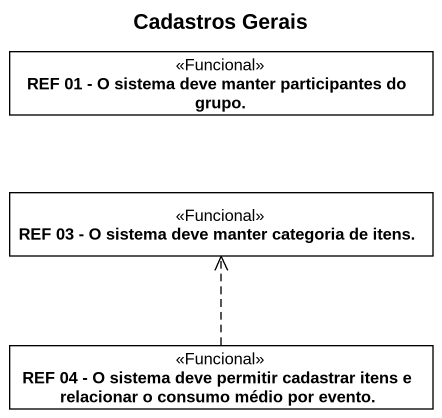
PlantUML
@startuml
title Cadastros Gerais
hide circle
hide empty members
class "REF 01 - O sistema deve manter participantes do grupo." as REF_01_O_sistema_deve <<Funcional>>
class "REF 03 - O sistema deve manter categoria de itens." as REF_03_O_sistema_deve <<Funcional>>
class "REF 04 - O sistema deve permitir cadastrar itens e relacionar o consumo médio por evento." as REF_04_O_sistema_deve <<Funcional>>
REF_04_O_sistema_deve .up.> REF_03_O_sistema_deve
@enduml
